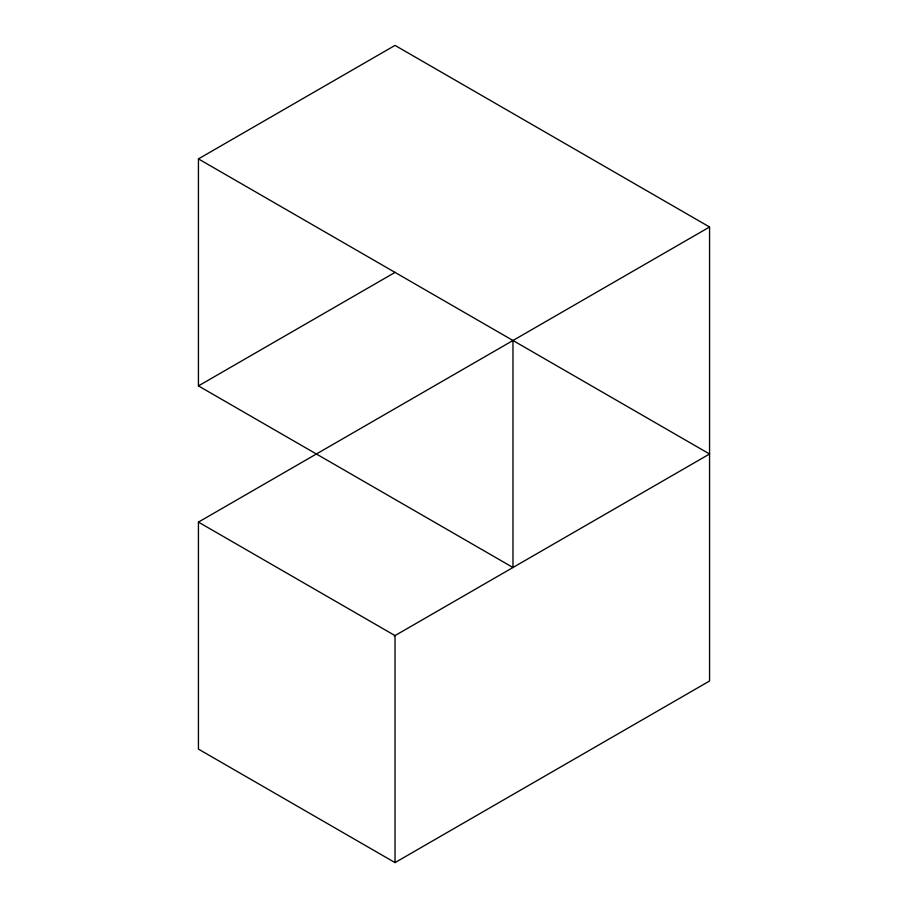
<?xml version="1.0" encoding="UTF-8"?>
<svg xmlns="http://www.w3.org/2000/svg" width="908" height="908" viewBox="0 0 908 908"><rect width="100%" height="100%" fill="white"/><g stroke="black" fill="none" stroke-linecap="round" stroke-linejoin="round"><path stroke-width="1.36" d="M512.975 340.5L512.975 567.5L198.432 385.9L198.432 158.9L395.025 45.4L709.568 227L709.568 681L395.025 862.6L198.432 749.1L198.432 522.1L709.568 227M198.432 385.9L395.025 272.4M394.254 636.043L709.568 454L198.432 158.9M198.432 522.1L395.025 635.6L395.025 862.6"/></g></svg>
